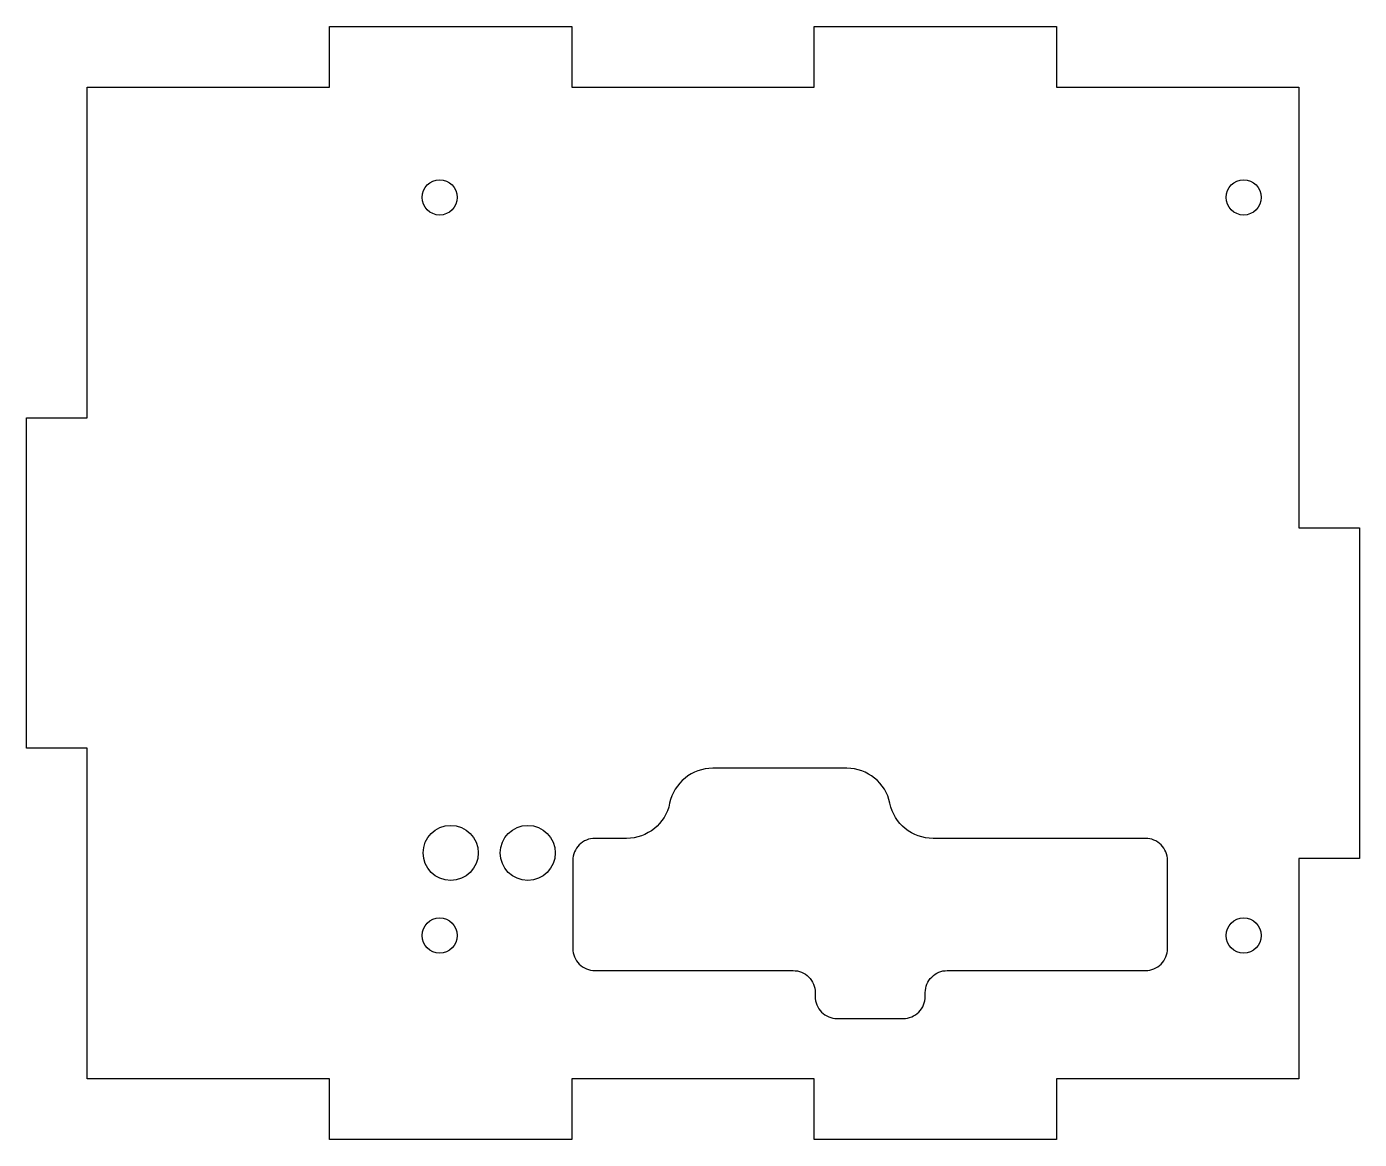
# Model space of a CAD drawing. Header units: millimetres. Extents: x -61 to 60, y -99 to 2.
import ezdxf

# ---------------------------------------------------------------- set-up
doc = ezdxf.new("R2010")
doc.units = ezdxf.units.MM
doc.layers.get('0').update_dxf_attribs({"linetype": 'CONTINUOUS'})

msp = doc.modelspace()

# ---------------------------------------------------------------- linework, layer by layer
msp.add_lwpolyline([(55, -43.5), (60.5, -43.5), (60.5, -73.5), (55, -73.5), (55, -93.5), (33, -93.5), (33, -99), (11, -99), (11, -93.5), (-11, -93.5), (-11, -99), (-33, -99), (-33, -93.5), (-55, -93.5), (-55, -63.5), (-60.5, -63.5), (-60.5, -33.5), (-55, -33.5), (-55, -3.5), (-33, -3.5), (-33, 2), (-11, 2), (-11, -3.5), (11, -3.5), (11, 2), (33, 2), (33, -3.5), (55, -3.5)], close=True)
msp.add_lwpolyline([(21.8, -71.68, -0.354956), (17.88, -68.5, 0.354956), (13.97, -65.32), (1.8, -65.32, 0.354956), (-2.12, -68.5, -0.354956), (-6.03, -71.68), (-8.91, -71.68, 0.414214), (-10.91, -73.68), (-10.91, -81.68, 0.414214), (-8.91, -83.68), (9.09, -83.68, -0.414214), (11.09, -85.68), (11.09, -86.03, 0.414214), (13.09, -88.03), (19.09, -88.03, 0.414214), (21.09, -86.03), (21.09, -85.68, -0.414214), (23.09, -83.68), (41.09, -83.68, 0.414214), (43.09, -81.68), (43.09, -73.68, 0.414214), (41.09, -71.68)], format="xyb", close=True)
for centre, radius in [((-23, -13.5), 1.6), ((50, -13.5), 1.6), ((-22, -73), 2.5), ((-15, -73), 2.5), ((-23, -80.5), 1.6), ((50, -80.5), 1.6)]:
    msp.add_circle(centre, radius)

doc.saveas('drawing.dxf')
